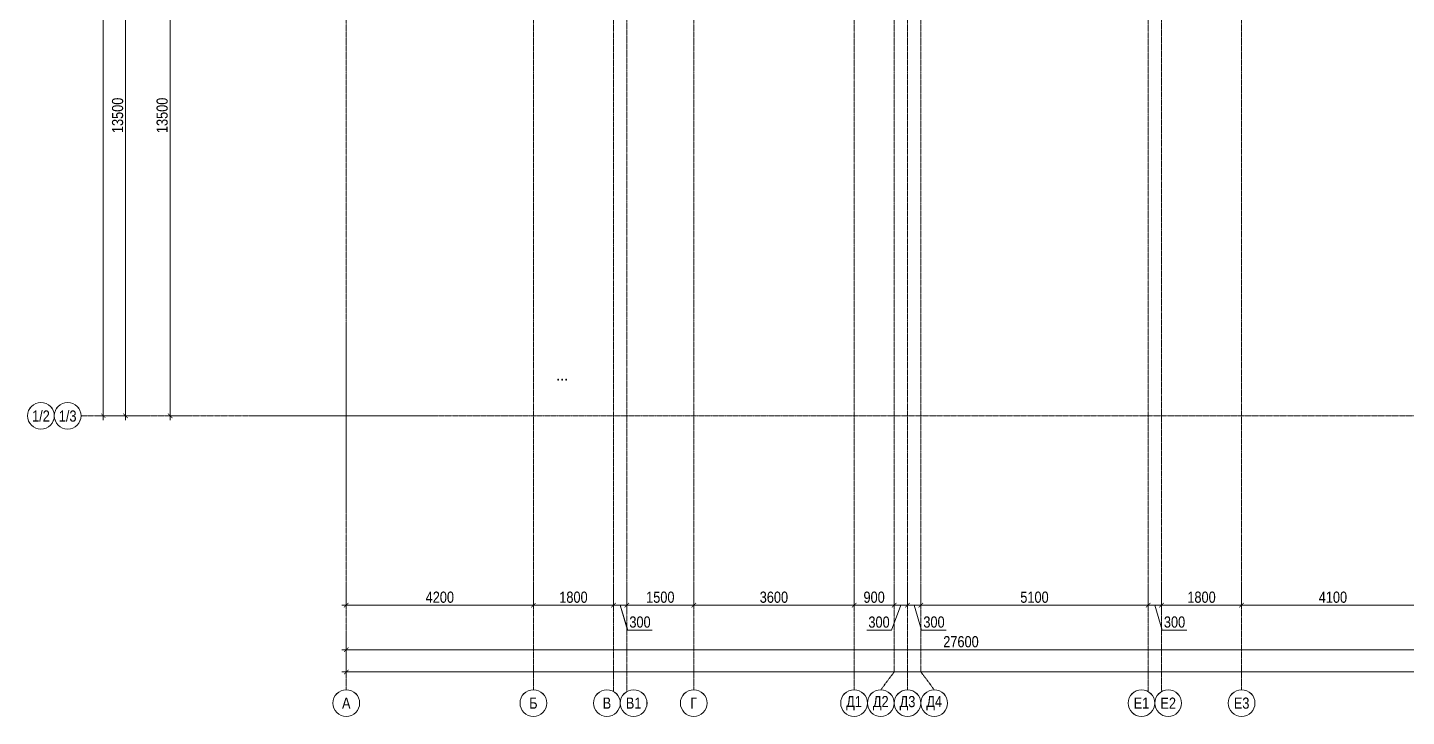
# Model space of a CAD drawing. Header units: millimetres. Extents: x 470010 to 1231400, y -134005 to 421770.
# Drawn here: x 799368 to 830323, y 115958 to 131436 of the extents above; entities that cross this region are included whole.
import ezdxf
from ezdxf.enums import TextEntityAlignment as Align

# ---------------------------------------------------------------- set-up
doc = ezdxf.new("R2010")
doc.units = ezdxf.units.MM
doc.linetypes.add('CENTER2', pattern=[28.575, 19.05, -3.175, 3.175, -3.175])
doc.layers.get('Defpoints').update_dxf_attribs({"color": 140})
doc.layers.add('АР_Делит', color=120, linetype='Continuous', lineweight=0, plot=False)
doc.layers.add('АР_Кровля_разуклонка', color=4, linetype='Continuous', lineweight=9)
doc.layers.add('РД_Оси_размер', color=8, linetype='Continuous', lineweight=0)
doc.layers.add('РД_Оси_100', color=7, linetype='Continuous', lineweight=0, true_color=0x525252)
doc.styles.add('style1', font='ARIALN.TTF')
doc.styles.add('ккк', font='isocpeur.ttf', dxfattribs={"width": 0.85, "oblique": 15})
doc.dimstyles.new('Dim100_ареал', dxfattribs={"dimscale": 100, "dimtxt": 2.5, "dimasz": 1, "dimexe": 1, "dimexo": 1, "dimgap": 0.5, "dimtad": 1, "dimzin": 12, "dimdsep": 46, "dimtxsty": 'style1', "dimblk": 'ARCHTICK', "dimcen": 1, "dimdle": 1, "dimclrd": 256, "dimclre": 256, "dimaunit": 1, "dimadec": 0, "dimazin": 3, "dimtfac": 1, "dimtmove": 1, "dimatfit": 3, "dimldrblk": 'OPEN30', "dimfxl": 4, "dimfxlon": 1, "dimtolj": 1, "dimtzin": 0, "dimlwd": 9, "dimlwe": 9, "dimarcsym": 0})

# ---------------------------------------------------------------- blocks, each defined once
blk = doc.blocks.new('_ArchTick')
at = {"color": 0, "linetype": 'ByBlock', "const_width": 0.15}
blk.add_lwpolyline([(-0.5, -0.5), (0.5, 0.5)], dxfattribs=at)
blk = doc.blocks.new('*D101')
at = {"layer": 'Defpoints', "color": 0, "transparency": 16777216}
for p in [(0, -3255), (4200, -3255), (4200, -4255)]:
    blk.add_point(p, dxfattribs=at)
at = {"layer": 'РД_Оси_размер', "lineweight": 9, "transparency": 16777216}
for p, q in [((0, -3855), (0, -4355)), ((4200, -3855), (4200, -4355)), ((-100, -4255), (4300, -4255))]:
    blk.add_line(p, q, dxfattribs=at)
at = {"layer": 'РД_Оси_размер', "lineweight": 9, "transparency": 16777216, "xscale": 100, "yscale": 100, "zscale": 100, "rotation": 180}
blk.add_blockref('_ArchTick', (0, -4255), dxfattribs=at)
at = {"layer": 'РД_Оси_размер', "lineweight": 9, "transparency": 16777216, "xscale": 100, "yscale": 100, "zscale": 100}
blk.add_blockref('_ArchTick', (4200, -4255), dxfattribs=at)
at = {"layer": 'РД_Оси_размер', "color": 0, "transparency": 16777216, "insert": (2100, -4077), "char_height": 250, "attachment_point": 5, "style": 'style1'}
blk.add_mtext('\\A1;4200', dxfattribs=at)
blk = doc.blocks.new('_Open30')
at = {"color": 0, "linetype": 'ByBlock', "lineweight": -2}
for p, q in [((-1, 0.27), (0, 0)), ((0, 0), (-1, -0.27)), ((0, 0), (-1, 0))]:
    blk.add_line(p, q, dxfattribs=at)
blk = doc.blocks.new('A-iden')
at = {"linetype": 'Continuous', "lineweight": 5}
blk.add_circle((0, -4), 3, dxfattribs=at)
at = {"color": 0, "linetype": 'Continuous', "lineweight": 20, "style": 'ккк', "width": 0.85}
blk.add_attdef('ID', text='', height=4, dxfattribs=at).set_placement((0.31, -3.85), align=Align.MIDDLE_CENTER)
blk = doc.blocks.new('*D102')
at = {"layer": 'Defpoints', "color": 0, "transparency": 16777216}
for p in [(4200, -3255), (6000, -3255), (6000, -4255)]:
    blk.add_point(p, dxfattribs=at)
at = {"layer": 'РД_Оси_размер', "lineweight": 9, "transparency": 16777216}
for p, q in [((4200, -3855), (4200, -4355)), ((6000, -3855), (6000, -4355)), ((4100, -4255), (6100, -4255))]:
    blk.add_line(p, q, dxfattribs=at)
at = {"layer": 'РД_Оси_размер', "lineweight": 9, "transparency": 16777216, "xscale": 100, "yscale": 100, "zscale": 100, "rotation": 180}
blk.add_blockref('_ArchTick', (4200, -4255), dxfattribs=at)
at = {"layer": 'РД_Оси_размер', "lineweight": 9, "transparency": 16777216, "xscale": 100, "yscale": 100, "zscale": 100}
blk.add_blockref('_ArchTick', (6000, -4255), dxfattribs=at)
at = {"layer": 'РД_Оси_размер', "color": 0, "transparency": 16777216, "insert": (5100, -4077), "char_height": 250, "attachment_point": 5, "style": 'style1'}
blk.add_mtext('\\A1;1800', dxfattribs=at)
blk = doc.blocks.new('*D103')
at = {"layer": 'Defpoints', "color": 0, "transparency": 16777216}
for p in [(6000, -3255), (6300, -3255), (6300, -4255)]:
    blk.add_point(p, dxfattribs=at)
at = {"layer": 'РД_Оси_размер', "lineweight": 9, "transparency": 16777216}
for p, q in [((6000, -3855), (6000, -4355)), ((6300, -3855), (6300, -4355)), ((5900, -4255), (6400, -4255)), ((6150, -4255), (6317, -4813)), ((6317, -4813), (6870, -4813))]:
    blk.add_line(p, q, dxfattribs=at)
at = {"layer": 'РД_Оси_размер', "lineweight": 9, "transparency": 16777216, "xscale": 100, "yscale": 100, "zscale": 100, "rotation": 180}
blk.add_blockref('_ArchTick', (6000, -4255), dxfattribs=at)
at = {"layer": 'РД_Оси_размер', "lineweight": 9, "transparency": 16777216, "xscale": 100, "yscale": 100, "zscale": 100}
blk.add_blockref('_ArchTick', (6300, -4255), dxfattribs=at)
at = {"layer": 'РД_Оси_размер', "color": 0, "transparency": 16777216, "insert": (6594, -4635), "char_height": 250, "attachment_point": 5, "style": 'style1'}
blk.add_mtext('\\A1;300', dxfattribs=at)
blk = doc.blocks.new('*D104')
at = {"layer": 'Defpoints', "color": 0, "transparency": 16777216}
for p in [(6300, -3255), (7800, -3255), (7800, -4255)]:
    blk.add_point(p, dxfattribs=at)
at = {"layer": 'РД_Оси_размер', "lineweight": 9, "transparency": 16777216}
for p, q in [((6300, -3855), (6300, -4355)), ((7800, -3855), (7800, -4355)), ((6200, -4255), (7900, -4255))]:
    blk.add_line(p, q, dxfattribs=at)
at = {"layer": 'РД_Оси_размер', "lineweight": 9, "transparency": 16777216, "xscale": 100, "yscale": 100, "zscale": 100, "rotation": 180}
blk.add_blockref('_ArchTick', (6300, -4255), dxfattribs=at)
at = {"layer": 'РД_Оси_размер', "lineweight": 9, "transparency": 16777216, "xscale": 100, "yscale": 100, "zscale": 100}
blk.add_blockref('_ArchTick', (7800, -4255), dxfattribs=at)
at = {"layer": 'РД_Оси_размер', "color": 0, "transparency": 16777216, "insert": (7050, -4077), "char_height": 250, "attachment_point": 5, "style": 'style1'}
blk.add_mtext('\\A1;1500', dxfattribs=at)
blk = doc.blocks.new('*D105')
at = {"layer": 'Defpoints', "color": 0, "transparency": 16777216}
for p in [(7800, -3255), (11400, -3255), (11400, -4255)]:
    blk.add_point(p, dxfattribs=at)
at = {"layer": 'РД_Оси_размер', "lineweight": 9, "transparency": 16777216}
for p, q in [((7800, -3855), (7800, -4355)), ((11400, -3855), (11400, -4355)), ((7700, -4255), (11500, -4255))]:
    blk.add_line(p, q, dxfattribs=at)
at = {"layer": 'РД_Оси_размер', "lineweight": 9, "transparency": 16777216, "xscale": 100, "yscale": 100, "zscale": 100, "rotation": 180}
blk.add_blockref('_ArchTick', (7800, -4255), dxfattribs=at)
at = {"layer": 'РД_Оси_размер', "lineweight": 9, "transparency": 16777216, "xscale": 100, "yscale": 100, "zscale": 100}
blk.add_blockref('_ArchTick', (11400, -4255), dxfattribs=at)
at = {"layer": 'РД_Оси_размер', "color": 0, "transparency": 16777216, "insert": (9600, -4077), "char_height": 250, "attachment_point": 5, "style": 'style1'}
blk.add_mtext('\\A1;3600', dxfattribs=at)
blk = doc.blocks.new('*D106')
at = {"layer": 'Defpoints', "color": 0, "transparency": 16777216}
for p in [(11400, -3255), (12300, -3255), (12300, -4255)]:
    blk.add_point(p, dxfattribs=at)
at = {"layer": 'РД_Оси_размер', "lineweight": 9, "transparency": 16777216}
for p, q in [((11400, -3855), (11400, -4355)), ((12300, -3855), (12300, -4355)), ((11300, -4255), (12400, -4255))]:
    blk.add_line(p, q, dxfattribs=at)
at = {"layer": 'РД_Оси_размер', "lineweight": 9, "transparency": 16777216, "xscale": 100, "yscale": 100, "zscale": 100, "rotation": 180}
blk.add_blockref('_ArchTick', (11400, -4255), dxfattribs=at)
at = {"layer": 'РД_Оси_размер', "lineweight": 9, "transparency": 16777216, "xscale": 100, "yscale": 100, "zscale": 100}
blk.add_blockref('_ArchTick', (12300, -4255), dxfattribs=at)
at = {"layer": 'РД_Оси_размер', "color": 0, "transparency": 16777216, "insert": (11850, -4077), "char_height": 250, "attachment_point": 5, "style": 'style1'}
blk.add_mtext('\\A1;900', dxfattribs=at)
blk = doc.blocks.new('*D107')
at = {"layer": 'Defpoints', "color": 0, "transparency": 16777216}
for p in [(12300, -3255), (12600, -3255), (12600, -4255)]:
    blk.add_point(p, dxfattribs=at)
at = {"layer": 'РД_Оси_размер', "lineweight": 9, "transparency": 16777216}
for p, q in [((12300, -3855), (12300, -4355)), ((12600, -3855), (12600, -4355)), ((12200, -4255), (12700, -4255)), ((12450, -4255), (12237, -4813)), ((12237, -4813), (11684, -4813))]:
    blk.add_line(p, q, dxfattribs=at)
at = {"layer": 'РД_Оси_размер', "lineweight": 9, "transparency": 16777216, "xscale": 100, "yscale": 100, "zscale": 100, "rotation": 180}
blk.add_blockref('_ArchTick', (12300, -4255), dxfattribs=at)
at = {"layer": 'РД_Оси_размер', "lineweight": 9, "transparency": 16777216, "xscale": 100, "yscale": 100, "zscale": 100}
blk.add_blockref('_ArchTick', (12600, -4255), dxfattribs=at)
at = {"layer": 'РД_Оси_размер', "color": 0, "transparency": 16777216, "insert": (11960, -4636), "char_height": 250, "attachment_point": 5, "style": 'style1'}
blk.add_mtext('\\A1;300', dxfattribs=at)
blk = doc.blocks.new('*D108')
at = {"layer": 'Defpoints', "color": 0, "transparency": 16777216}
for p in [(12600, -3255), (12900, -3255), (12900, -4255)]:
    blk.add_point(p, dxfattribs=at)
at = {"layer": 'РД_Оси_размер', "lineweight": 9, "transparency": 16777216}
for p, q in [((12600, -3855), (12600, -4355)), ((12900, -3855), (12900, -4355)), ((12500, -4255), (13000, -4255)), ((12750, -4255), (12917, -4813)), ((12917, -4813), (13470, -4813))]:
    blk.add_line(p, q, dxfattribs=at)
at = {"layer": 'РД_Оси_размер', "lineweight": 9, "transparency": 16777216, "xscale": 100, "yscale": 100, "zscale": 100, "rotation": 180}
blk.add_blockref('_ArchTick', (12600, -4255), dxfattribs=at)
at = {"layer": 'РД_Оси_размер', "lineweight": 9, "transparency": 16777216, "xscale": 100, "yscale": 100, "zscale": 100}
blk.add_blockref('_ArchTick', (12900, -4255), dxfattribs=at)
at = {"layer": 'РД_Оси_размер', "color": 0, "transparency": 16777216, "insert": (13194, -4635), "char_height": 250, "attachment_point": 5, "style": 'style1'}
blk.add_mtext('\\A1;300', dxfattribs=at)
blk = doc.blocks.new('*D109')
at = {"layer": 'Defpoints', "color": 0, "transparency": 16777216}
for p in [(12900, -3255), (18000, -3255), (18000, -4255)]:
    blk.add_point(p, dxfattribs=at)
at = {"layer": 'РД_Оси_размер', "lineweight": 9, "transparency": 16777216}
for p, q in [((12900, -3855), (12900, -4355)), ((18000, -3855), (18000, -4355)), ((12800, -4255), (18100, -4255))]:
    blk.add_line(p, q, dxfattribs=at)
at = {"layer": 'РД_Оси_размер', "lineweight": 9, "transparency": 16777216, "xscale": 100, "yscale": 100, "zscale": 100, "rotation": 180}
blk.add_blockref('_ArchTick', (12900, -4255), dxfattribs=at)
at = {"layer": 'РД_Оси_размер', "lineweight": 9, "transparency": 16777216, "xscale": 100, "yscale": 100, "zscale": 100}
blk.add_blockref('_ArchTick', (18000, -4255), dxfattribs=at)
at = {"layer": 'РД_Оси_размер', "color": 0, "transparency": 16777216, "insert": (15450, -4077), "char_height": 250, "attachment_point": 5, "style": 'style1'}
blk.add_mtext('\\A1;5100', dxfattribs=at)
blk = doc.blocks.new('*D110')
at = {"layer": 'Defpoints', "color": 0, "transparency": 16777216}
for p in [(18000, -3255), (18300, -3255), (18300, -4255)]:
    blk.add_point(p, dxfattribs=at)
at = {"layer": 'РД_Оси_размер', "lineweight": 9, "transparency": 16777216}
for p, q in [((18000, -3855), (18000, -4355)), ((18300, -3855), (18300, -4355)), ((17900, -4255), (18400, -4255)), ((18150, -4255), (18317, -4813)), ((18317, -4813), (18870, -4813))]:
    blk.add_line(p, q, dxfattribs=at)
at = {"layer": 'РД_Оси_размер', "lineweight": 9, "transparency": 16777216, "xscale": 100, "yscale": 100, "zscale": 100, "rotation": 180}
blk.add_blockref('_ArchTick', (18000, -4255), dxfattribs=at)
at = {"layer": 'РД_Оси_размер', "lineweight": 9, "transparency": 16777216, "xscale": 100, "yscale": 100, "zscale": 100}
blk.add_blockref('_ArchTick', (18300, -4255), dxfattribs=at)
at = {"layer": 'РД_Оси_размер', "color": 0, "transparency": 16777216, "insert": (18594, -4635), "char_height": 250, "attachment_point": 5, "style": 'style1'}
blk.add_mtext('\\A1;300', dxfattribs=at)
blk = doc.blocks.new('*D111')
at = {"layer": 'Defpoints', "color": 0, "transparency": 16777216}
for p in [(18300, -3255), (20100, -3255), (20100, -4255)]:
    blk.add_point(p, dxfattribs=at)
at = {"layer": 'РД_Оси_размер', "lineweight": 9, "transparency": 16777216}
for p, q in [((18300, -3855), (18300, -4355)), ((20100, -3855), (20100, -4355)), ((18200, -4255), (20200, -4255))]:
    blk.add_line(p, q, dxfattribs=at)
at = {"layer": 'РД_Оси_размер', "lineweight": 9, "transparency": 16777216, "xscale": 100, "yscale": 100, "zscale": 100, "rotation": 180}
blk.add_blockref('_ArchTick', (18300, -4255), dxfattribs=at)
at = {"layer": 'РД_Оси_размер', "lineweight": 9, "transparency": 16777216, "xscale": 100, "yscale": 100, "zscale": 100}
blk.add_blockref('_ArchTick', (20100, -4255), dxfattribs=at)
at = {"layer": 'РД_Оси_размер', "color": 0, "transparency": 16777216, "insert": (19200, -4077), "char_height": 250, "attachment_point": 5, "style": 'style1'}
blk.add_mtext('\\A1;1800', dxfattribs=at)
blk = doc.blocks.new('*D112')
at = {"layer": 'Defpoints', "color": 0, "transparency": 16777216}
for p in [(20100, -3255), (24200, -3255), (24200, -4255)]:
    blk.add_point(p, dxfattribs=at)
at = {"layer": 'РД_Оси_размер', "lineweight": 9, "transparency": 16777216}
for p, q in [((20100, -3855), (20100, -4355)), ((24200, -3855), (24200, -4355)), ((20000, -4255), (24300, -4255))]:
    blk.add_line(p, q, dxfattribs=at)
at = {"layer": 'РД_Оси_размер', "lineweight": 9, "transparency": 16777216, "xscale": 100, "yscale": 100, "zscale": 100, "rotation": 180}
blk.add_blockref('_ArchTick', (20100, -4255), dxfattribs=at)
at = {"layer": 'РД_Оси_размер', "lineweight": 9, "transparency": 16777216, "xscale": 100, "yscale": 100, "zscale": 100}
blk.add_blockref('_ArchTick', (24200, -4255), dxfattribs=at)
at = {"layer": 'РД_Оси_размер', "color": 0, "transparency": 16777216, "insert": (22150, -4077), "char_height": 250, "attachment_point": 5, "style": 'style1'}
blk.add_mtext('\\A1;4100', dxfattribs=at)
blk = doc.blocks.new('*D233')
at = {"layer": 'Defpoints', "color": 0, "transparency": 16777216}
for p in [(0, -3255), (114600, -3255), (114600, -5755)]:
    blk.add_point(p, dxfattribs=at)
at = {"layer": 'РД_Оси_размер', "lineweight": 9, "transparency": 16777216}
for p, q in [((0, -5355), (0, -5855)), ((114600, -5355), (114600, -5855)), ((-100, -5755), (114700, -5755))]:
    blk.add_line(p, q, dxfattribs=at)
at = {"layer": 'РД_Оси_размер', "lineweight": 9, "transparency": 16777216, "xscale": 100, "yscale": 100, "zscale": 100, "rotation": 180}
blk.add_blockref('_ArchTick', (0, -5755), dxfattribs=at)
at = {"layer": 'РД_Оси_размер', "lineweight": 9, "transparency": 16777216, "xscale": 100, "yscale": 100, "zscale": 100}
blk.add_blockref('_ArchTick', (114600, -5755), dxfattribs=at)
at = {"layer": 'РД_Оси_размер', "color": 0, "transparency": 16777216, "insert": (57300, -5577), "char_height": 250, "attachment_point": 5, "style": 'style1'}
blk.add_mtext('\\A1;114600', dxfattribs=at)
blk = doc.blocks.new('*D154')
at = {"layer": 'Defpoints', "color": 0, "transparency": 16777216}
for p in [(-5455, 134700), (-2955, 134700), (-2955, 0)]:
    blk.add_point(p, dxfattribs=at)
at = {"layer": 'РД_Оси_размер', "lineweight": 9, "transparency": 16777216}
for p, q in [((-5055, 134700), (-5555, 134700)), ((-5455, -100), (-5455, 134800)), ((-5055, 0), (-5555, 0))]:
    blk.add_line(p, q, dxfattribs=at)
at = {"layer": 'РД_Оси_размер', "lineweight": 9, "transparency": 16777216, "xscale": 100, "yscale": 100, "zscale": 100}
for p, rotation in [((-5455, 134700), 90), ((-5455, 0), 270)]:
    blk.add_blockref('_ArchTick', p, dxfattribs=dict(at, rotation=rotation))
at = {"layer": 'РД_Оси_размер', "color": 0, "transparency": 16777216, "insert": (-5633, 67350), "char_height": 250, "attachment_point": 5, "rotation": 90, "style": 'style1'}
blk.add_mtext('\\A1;134700', dxfattribs=at)
blk = doc.blocks.new('*D232')
at = {"layer": 'Defpoints', "color": 0, "transparency": 16777216}
for p in [(-3955, 13500), (-3220, 13500), (-2955, 0)]:
    blk.add_point(p, dxfattribs=at)
at = {"layer": 'РД_Оси_размер', "lineweight": 9, "transparency": 16777216}
for p, q in [((-3555, 13500), (-4055, 13500)), ((-3955, -100), (-3955, 13600)), ((-3555, 0), (-4055, 0))]:
    blk.add_line(p, q, dxfattribs=at)
at = {"layer": 'РД_Оси_размер', "lineweight": 9, "transparency": 16777216, "xscale": 100, "yscale": 100, "zscale": 100}
for p, rotation in [((-3955, 13500), 90), ((-3955, 0), 270)]:
    blk.add_blockref('_ArchTick', p, dxfattribs=dict(at, rotation=rotation))
at = {"layer": 'РД_Оси_размер', "color": 0, "transparency": 16777216, "insert": (-4133, 6750), "char_height": 250, "attachment_point": 5, "rotation": 90, "style": 'style1'}
blk.add_mtext('\\A1;13500', dxfattribs=at)
blk = doc.blocks.new('*D197')
at = {"layer": 'Defpoints', "color": 0, "transparency": 16777216}
for p in [(-4955, 13500), (-2955, 13500), (-2955, 0)]:
    blk.add_point(p, dxfattribs=at)
at = {"layer": 'РД_Оси_размер', "lineweight": 9, "transparency": 16777216}
for p, q in [((-4555, 13500), (-5055, 13500)), ((-4955, -100), (-4955, 13600)), ((-4555, 0), (-5055, 0))]:
    blk.add_line(p, q, dxfattribs=at)
at = {"layer": 'РД_Оси_размер', "lineweight": 9, "transparency": 16777216, "xscale": 100, "yscale": 100, "zscale": 100}
for p, rotation in [((-4955, 13500), 90), ((-4955, 0), 270)]:
    blk.add_blockref('_ArchTick', p, dxfattribs=dict(at, rotation=rotation))
at = {"layer": 'РД_Оси_размер', "color": 0, "transparency": 16777216, "insert": (-5133, 6750), "char_height": 250, "attachment_point": 5, "rotation": 90, "style": 'style1'}
blk.add_mtext('\\A1;13500', dxfattribs=at)
blk = doc.blocks.new('*D202')
at = {"layer": 'Defpoints', "color": 0, "transparency": 16777216}
for p in [(0, -3255), (27600, -3255), (27600, -5255)]:
    blk.add_point(p, dxfattribs=at)
at = {"layer": 'РД_Оси_размер', "lineweight": 9, "transparency": 16777216}
for p, q in [((0, -4855), (0, -5355)), ((27600, -4855), (27600, -5355)), ((-100, -5255), (27700, -5255))]:
    blk.add_line(p, q, dxfattribs=at)
at = {"layer": 'РД_Оси_размер', "lineweight": 9, "transparency": 16777216, "xscale": 100, "yscale": 100, "zscale": 100, "rotation": 180}
blk.add_blockref('_ArchTick', (0, -5255), dxfattribs=at)
at = {"layer": 'РД_Оси_размер', "lineweight": 9, "transparency": 16777216, "xscale": 100, "yscale": 100, "zscale": 100}
blk.add_blockref('_ArchTick', (27600, -5255), dxfattribs=at)
at = {"layer": 'РД_Оси_размер', "color": 0, "transparency": 16777216, "insert": (13800, -5077), "char_height": 250, "attachment_point": 5, "style": 'style1'}
blk.add_mtext('\\A1;27600', dxfattribs=at)
blk = doc.blocks.new('СОШ_2200_АР_ОСИ_М100_28.05.24')
at = {"layer": 'АР_Делит', "color": 251, "true_color": 0x636466}
for points in [[(0, -2065.317), (0, 2065.317)], [(-2065.317, 0), (2065.317, 0)]]:
    blk.add_lwpolyline(points, dxfattribs=at)
at = {"layer": 'РД_Оси_100', "color": 251, "linetype": 'CENTER2', "true_color": 0x636466}
for p, q in [((0, -6155), (0, 139938.679)), ((4200, -6155), (4200, 139938.679)), ((20100, -6155), (20100, 139938.679)), ((-5954.958, 0), (30690.994, 0))]:
    blk.add_line(p, q, dxfattribs=at)
for points in [[(5849.555, 139938.679), (6000, 139538.679), (6000, -6194.559)], [(6300, -6195.83), (6300, 139538.679), (6450, 139938.679)], [(7800, -6155), (7800, 139938.679)], [(11400, 139938.679), (11400, -6155)], [(12000.12, -6155), (12300, -5755), (12300, 139538.679), (12000, 139938.679)], [(12600, -6155), (12600, 139938.679)], [(13200, -6155), (12900, -5755), (12900, 139538.679), (13220.167, 139939.357)], [(17850, 139938.679), (18000, 139538.679), (18000, -6194.092)], [(18300, -6196.31), (18300, 139538.679), (18450, 139938.679)]]:
    blk.add_lwpolyline(points, dxfattribs=at)
at = {"layer": 'РД_Оси_100', "color": 251, "true_color": 0x636466}
ref = blk.add_blockref('A-iden', (-6854.958, 400), dxfattribs=dict(at, xscale=100, yscale=100, zscale=100))
ref.add_attrib('ID', '1/2', dxfattribs={"layer": '0', "linetype": 'Continuous', "height": 250, "style": 'style1'}).set_placement((-6854.958, 0), align=Align.MIDDLE)
ref = blk.add_blockref('A-iden', (-6254.958, 400), dxfattribs=dict(at, xscale=100, yscale=100, zscale=100))
ref.add_attrib('ID', '1/3', dxfattribs={"layer": '0', "linetype": 'Continuous', "height": 250, "style": 'style1'}).set_placement((-6254.958, 0), align=Align.MIDDLE)
ref = blk.add_blockref('A-iden', (0, -6054.999), dxfattribs=dict(at, xscale=100, yscale=100, zscale=100))
ref.add_attrib('ID', 'А', dxfattribs={"layer": '0', "linetype": 'Continuous', "height": 250, "style": 'style1'}).set_placement((0, -6454.999), align=Align.MIDDLE)
ref = blk.add_blockref('A-iden', (4200, -6054.999), dxfattribs=dict(at, xscale=100, yscale=100, zscale=100))
ref.add_attrib('ID', 'Б', dxfattribs={"layer": '0', "linetype": 'Continuous', "height": 250, "style": 'style1'}).set_placement((4200, -6454.999), align=Align.MIDDLE)
ref = blk.add_blockref('A-iden', (5851.101, -6054.999), dxfattribs=dict(at, xscale=100, yscale=100, zscale=100))
ref.add_attrib('ID', 'В', dxfattribs={"layer": '0', "linetype": 'Continuous', "height": 250, "style": 'style1'}).set_placement((5851.101, -6454.999), align=Align.MIDDLE)
ref = blk.add_blockref('A-iden', (6451.101, -6054.999), dxfattribs=dict(at, xscale=100, yscale=100, zscale=100))
ref.add_attrib('ID', 'В1', dxfattribs={"layer": '0', "linetype": 'Continuous', "height": 250, "style": 'style1'}).set_placement((6451.101, -6454.999), align=Align.MIDDLE)
ref = blk.add_blockref('A-iden', (7800.734, -6054.999), dxfattribs=dict(at, xscale=100, yscale=100, zscale=100))
ref.add_attrib('ID', 'Г', dxfattribs={"layer": '0', "linetype": 'Continuous', "height": 250, "style": 'style1'}).set_placement((7800.734, -6454.999), align=Align.MIDDLE)
ref = blk.add_blockref('A-iden', (11399.266, -6054.999), dxfattribs=dict(at, xscale=100, yscale=100, zscale=100))
ref.add_attrib('ID', 'Д1', dxfattribs={"layer": '0', "linetype": 'Continuous', "height": 250, "style": 'style1'}).set_placement((11399.266, -6454.999), align=Align.MIDDLE)
ref = blk.add_blockref('A-iden', (11999.266, -6054.999), dxfattribs=dict(at, xscale=100, yscale=100, zscale=100))
ref.add_attrib('ID', 'Д2', dxfattribs={"layer": '0', "linetype": 'Continuous', "height": 250, "style": 'style1'}).set_placement((11999.266, -6454.999), align=Align.MIDDLE)
ref = blk.add_blockref('A-iden', (12599.266, -6054.999), dxfattribs=dict(at, xscale=100, yscale=100, zscale=100))
ref.add_attrib('ID', 'Д3', dxfattribs={"layer": '0', "linetype": 'Continuous', "height": 250, "style": 'style1'}).set_placement((12599.266, -6454.999), align=Align.MIDDLE)
ref = blk.add_blockref('A-iden', (13199.266, -6054.999), dxfattribs=dict(at, xscale=100, yscale=100, zscale=100))
ref.add_attrib('ID', 'Д4', dxfattribs={"layer": '0', "linetype": 'Continuous', "height": 250, "style": 'style1'}).set_placement((13199.266, -6454.999), align=Align.MIDDLE)
ref = blk.add_blockref('A-iden', (17851.921, -6054.999), dxfattribs=dict(at, xscale=100, yscale=100, zscale=100))
ref.add_attrib('ID', 'Е1', dxfattribs={"layer": '0', "linetype": 'Continuous', "height": 250, "style": 'style1'}).set_placement((17851.921, -6454.999), align=Align.MIDDLE)
ref = blk.add_blockref('A-iden', (18451.921, -6054.999), dxfattribs=dict(at, xscale=100, yscale=100, zscale=100))
ref.add_attrib('ID', 'Е2', dxfattribs={"layer": '0', "linetype": 'Continuous', "height": 250, "style": 'style1'}).set_placement((18451.921, -6454.999), align=Align.MIDDLE)
ref = blk.add_blockref('A-iden', (20100, -6054.999), dxfattribs=dict(at, xscale=100, yscale=100, zscale=100))
ref.add_attrib('ID', 'Е3', dxfattribs={"layer": '0', "linetype": 'Continuous', "height": 250, "style": 'style1'}).set_placement((20100, -6454.999), align=Align.MIDDLE)
at = {"layer": 'РД_Оси_размер', "color": 251, "true_color": 0x636466}
for base, p2, picture, middle in [((-5454.958, 134700), (-2954.958, 134700), '*D154', (-5632.601, 67350)), ((-4954.958, 13500), (-2954.958, 13500), '*D197', (-5132.601, 6750)), ((-3954.958, 13500), (-3220.264, 13500), '*D232', (-4132.601, 6750))]:
    dim = blk.add_linear_dim(base=base, p1=(-2954.958, 0), p2=p2, angle=90, dimstyle='Dim100_ареал', dxfattribs=at)
    dim.commit()
    dim.dimension.update_dxf_attribs({"geometry": picture, "text_midpoint": middle})
for base, p1, p2, picture, middle in [((4200, -4255), (0, -3255), (4200, -3255), '*D101', (2100, -4077.357)), ((114600, -5755), (0, -3255), (114600, -3255), '*D233', (57300, -5577.357)), ((27600, -5255), (0, -3255), (27600, -3255), '*D202', (13800, -5077.357)), ((6000, -4255), (4200, -3255), (6000, -3255), '*D102', (5100, -4077.357)), ((6300, -4255), (6000, -3255), (6300, -3255), '*D103', (6367.379, -4635.286)), ((7800, -4255), (6300, -3255), (7800, -3255), '*D104', (7050, -4077.357)), ((11400, -4255), (7800, -3255), (11400, -3255), '*D105', (9600, -4077.357)), ((12300, -4255), (11400, -3255), (12300, -3255), '*D106', (11850, -4077.357)), ((12900, -4255), (12600, -3255), (12900, -3255), '*D108', (12967.379, -4635.286)), ((18000, -4255), (12900, -3255), (18000, -3255), '*D109', (15450, -4077.357)), ((18300, -4255), (18000, -3255), (18300, -3255), '*D110', (18367.379, -4635.286)), ((20100, -4255), (18300, -3255), (20100, -3255), '*D111', (19200, -4077.357)), ((24200, -4255), (20100, -3255), (24200, -3255), '*D112', (22150, -4077.357))]:
    dim = blk.add_linear_dim(base=base, p1=p1, p2=p2, dimstyle='Dim100_ареал', dxfattribs=at)
    dim.commit()
    dim.dimension.update_dxf_attribs({"geometry": picture, "text_midpoint": middle})
dim = blk.add_linear_dim(base=(12600, -4255), p1=(12300, -3255), p2=(12600, -3255), dimstyle='Dim100_ареал', dxfattribs=at)
dim.commit()
dim.dimension.update_dxf_attribs({"geometry": '*D107', "text_midpoint": (12186.596, -4813.295), "dimtype": 128})
blk = doc.blocks.new('A$C9108343f')
at = {"layer": 'АР_Делит', "color": 251, "true_color": 0x636466}
for p, q in [((140804, 221014), (140804, 225145)), ((138739, 223079), (142869, 223079))]:
    blk.add_line(p, q, dxfattribs=at)
at = {"layer": 'АР_Кровля_разуклонка', "color": 18, "lineweight": 15, "true_color": 0x000000}
for p, q in [((145552, 223905), (145568, 223905)), ((145552, 223882), (145552, 223905)), ((145552, 223905), (145568, 223905)), ((145552, 223882), (145552, 223905)), ((145568, 223882), (145552, 223882)), ((145568, 223882), (145552, 223882)), ((145568, 223905), (145568, 223882)), ((145568, 223905), (145568, 223882)), ((145645, 223905), (145661, 223905)), ((145645, 223882), (145645, 223905)), ((145645, 223905), (145661, 223905)), ((145645, 223882), (145645, 223905)), ((145661, 223882), (145645, 223882)), ((145661, 223882), (145645, 223882)), ((145661, 223905), (145661, 223882)), ((145661, 223905), (145661, 223882)), ((145731, 223905), (145747, 223905)), ((145731, 223882), (145731, 223905)), ((145731, 223905), (145747, 223905)), ((145731, 223882), (145731, 223905)), ((145747, 223882), (145731, 223882)), ((145747, 223882), (145731, 223882)), ((145747, 223905), (145747, 223882)), ((145747, 223905), (145747, 223882))]:
    blk.add_line(p, q, dxfattribs=at)
at = {"layer": 'РД_Оси_100', "color": 251, "linetype": 'CENTER2', "true_color": 0x636466}
blk.add_line((134849, 223079), (171495, 223079), dxfattribs=at)
at = {"layer": 'РД_Оси_100'}
blk.add_blockref('СОШ_2200_АР_ОСИ_М100_28.05.24', (140804, 223079), dxfattribs=at)
at = {"layer": 'Defpoints', "color": 18, "true_color": 0x000000, "style": 'style1'}
for p in [(143949, 316089), (143975, 281640), (143890, 273245), (143840, 264277), (143968, 254892), (12252, 104178), (12383, 96023)]:
    blk.add_attdef('АР-ПОМЕЩЕНИЕ:НАИМЕНОВАНИЕ', text='', height=100, dxfattribs=at).set_placement(p, align=Align.MIDDLE)
at = {"layer": 'Defpoints', "color": 18, "true_color": 0x000000, "style": 'style1', "flags": 8}
for p in [(143951, 279099), (143848, 269251), (143875, 260094), (144050, 250825), (163419, 238153), (143343, 237876), (155897, 237966), (183037, 237966)]:
    blk.add_attdef('АР-ПОМЕЩЕНИЕ:НАИМЕНОВАНИЕ', text='', height=100, dxfattribs=at).set_placement(p, align=Align.MIDDLE)

msp = doc.modelspace()

# ---------------------------------------------------------------- linework, layer by layer
at = {"layer": 'АР_Делит', "color": 251, "true_color": 0x636466}
for p, q in [((806522.706, 120647.934), (806522.706, 124778.568)), ((804457.389, 122713.251), (808588.023, 122713.251))]:
    msp.add_line(p, q, dxfattribs=at)
at = {"layer": 'АР_Кровля_разуклонка', "color": 18, "lineweight": 15, "true_color": 0x000000}
for p, q in [((811270.199, 123539.089), (811286.399, 123539.089)), ((811270.199, 123515.389), (811270.199, 123539.089)), ((811270.199, 123539.089), (811286.399, 123539.089)), ((811270.199, 123515.389), (811270.199, 123539.089)), ((811286.399, 123515.389), (811270.199, 123515.389)), ((811286.399, 123515.389), (811270.199, 123515.389)), ((811286.399, 123539.089), (811286.399, 123515.389)), ((811286.399, 123539.089), (811286.399, 123515.389)), ((811363.549, 123539.089), (811379.749, 123539.089)), ((811363.549, 123515.389), (811363.549, 123539.089)), ((811363.549, 123539.089), (811379.749, 123539.089)), ((811363.549, 123515.389), (811363.549, 123539.089)), ((811379.749, 123515.389), (811363.549, 123515.389)), ((811379.749, 123515.389), (811363.549, 123515.389)), ((811379.749, 123539.089), (811379.749, 123515.389)), ((811379.749, 123539.089), (811379.749, 123515.389)), ((811449.799, 123539.089), (811465.999, 123539.089)), ((811449.799, 123515.389), (811449.799, 123539.089)), ((811449.799, 123539.089), (811465.999, 123539.089)), ((811449.799, 123515.389), (811449.799, 123539.089)), ((811465.999, 123515.389), (811449.799, 123515.389)), ((811465.999, 123515.389), (811449.799, 123515.389)), ((811465.999, 123539.089), (811465.999, 123515.389)), ((811465.999, 123539.089), (811465.999, 123515.389))]:
    msp.add_line(p, q, dxfattribs=at)
at = {"layer": 'РД_Оси_100', "color": 251, "linetype": 'CENTER2', "true_color": 0x636466}
msp.add_line((800567.748, 122713.251), (837213.7, 122713.251), dxfattribs=at)

# ---------------------------------------------------------------- block references
msp.add_blockref('A$C9108343f', (665718.612, -100366.242))
at = {"layer": 'РД_Оси_100'}
msp.add_blockref('СОШ_2200_АР_ОСИ_М100_28.05.24', (806522.706, 122713.251), dxfattribs=at)

doc.saveas('drawing.dxf')
